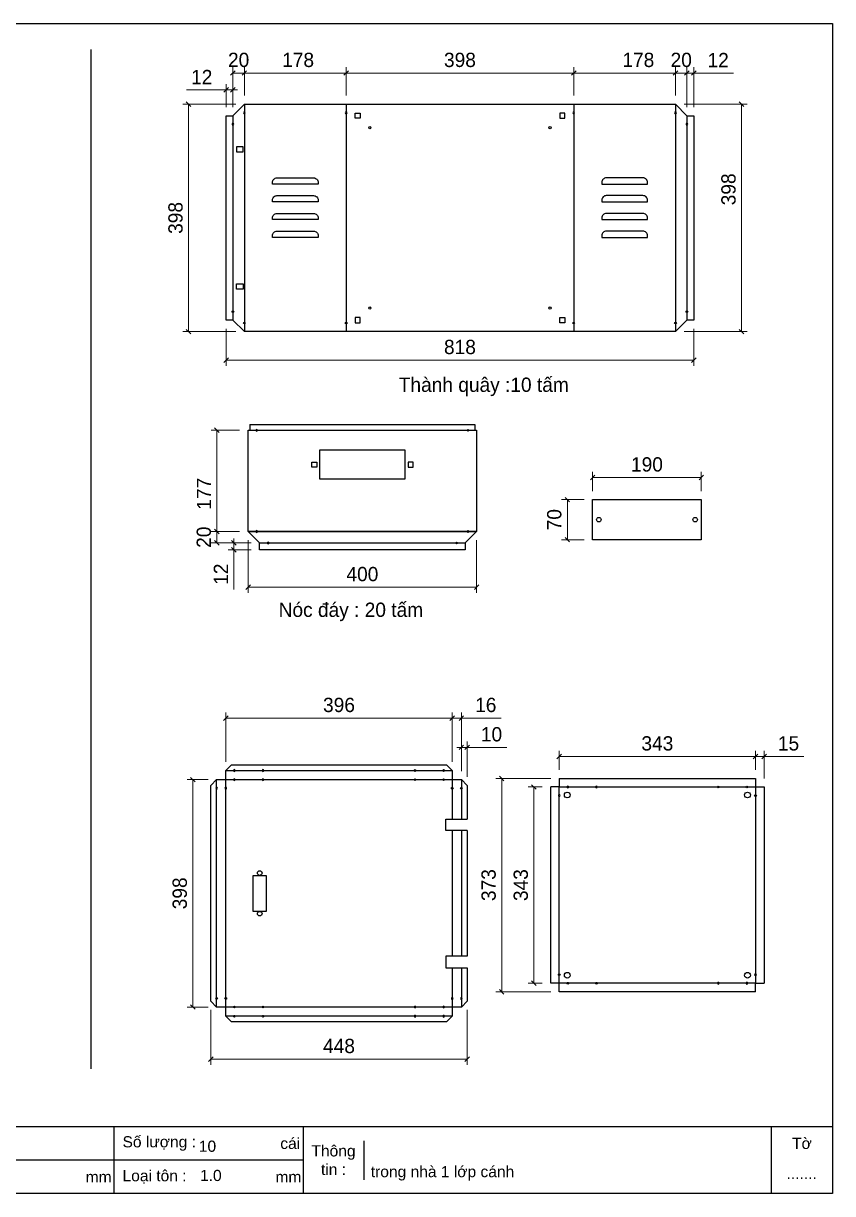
# Model space of a CAD drawing. Header units: millimetres. Extents: x 0 to 2894, y 0 to 2047.
# Drawn here: x 1479 to 2894, y 0 to 2046 of the extents above; entities that cross this region are included whole.
import ezdxf

# ---------------------------------------------------------------- set-up
doc = ezdxf.new("R2010")
doc.units = ezdxf.units.MM
doc.layers.add('CNC', color=7, linetype='Continuous')
doc.layers.add('DIM', color=253, linetype='Continuous')
doc.styles.add('Arial', font='arial.ttf')
doc.dimstyles.new('Dim-25', dxfattribs={"dimtxt": 25, "dimasz": 8, "dimexe": 10, "dimexo": 15, "dimgap": 10, "dimtad": 1, "dimdec": 0, "dimtxsty": 'Standard', "dimblk": 'OBLIQUE', "dimcen": 10, "dimclrd": 5, "dimclre": 5, "dimclrt": 3, "dimazin": 3, "dimtfac": 1, "dimtdec": 0, "dimtmove": 0, "dimatfit": 3, "dimldrblk": 'OBLIQUE', "dimlwd": 9, "dimlwe": 9})

# ---------------------------------------------------------------- blocks, each defined once
blk = doc.blocks.new('*D3')
at = {"color": 0, "linetype": 'ByBlock', "lineweight": -2}
for p, q in [((2738.6, 1900.8), (2730.6, 1908.8)), ((2730.6, 1511.2), (2738.6, 1503.2))]:
    blk.add_line(p, q, dxfattribs=at)
at = {"layer": 'Defpoints', "color": 0, "transparency": 16777216}
for p in [(2619.1, 1904.8), (2619.1, 1507.2), (2734.6, 1507.2)]:
    blk.add_point(p, dxfattribs=at)
at = {"layer": 'DIM', "color": 5, "lineweight": 9, "transparency": 16777216}
for p, q in [((2634.1, 1904.8), (2744.6, 1904.8)), ((2734.6, 1904.8), (2734.6, 1507.2)), ((2634.1, 1507.2), (2744.6, 1507.2))]:
    blk.add_line(p, q, dxfattribs=at)
at = {"layer": 'DIM', "color": 3, "transparency": 16777216, "insert": (2711.9, 1756), "char_height": 25, "attachment_point": 5, "rotation": 90}
blk.add_mtext('398', dxfattribs=at)
blk = doc.blocks.new('_Oblique')
at = {"color": 0, "linetype": 'ByBlock', "lineweight": -2}
blk.add_line((-0.5, -0.5), (0.5, 0.5), dxfattribs=at)
blk = doc.blocks.new('*D4')
at = {"color": 0, "linetype": 'ByBlock', "lineweight": -2}
for p, q in [((2047.1, 1963.4), (2039.1, 1955.4)), ((2437.1, 1955.4), (2445.1, 1963.4))]:
    blk.add_line(p, q, dxfattribs=at)
at = {"layer": 'Defpoints', "color": 0, "transparency": 16777216}
for p in [(2441.1, 1959.4), (2043.1, 1904.8), (2441.1, 1904.8)]:
    blk.add_point(p, dxfattribs=at)
at = {"layer": 'DIM', "color": 5, "lineweight": 9, "transparency": 16777216}
for p, q in [((2043.1, 1919.8), (2043.1, 1969.4)), ((2441.1, 1919.8), (2441.1, 1969.4)), ((2043.1, 1959.4), (2441.1, 1959.4))]:
    blk.add_line(p, q, dxfattribs=at)
at = {"layer": 'DIM', "color": 3, "transparency": 16777216, "insert": (2242.1, 1982.2), "char_height": 25, "attachment_point": 5}
blk.add_mtext('398', dxfattribs=at)
blk = doc.blocks.new('*D5')
at = {"color": 0, "linetype": 'ByBlock', "lineweight": -2}
for p, q in [((2445.1, 1963.4), (2437.1, 1955.4)), ((2615.1, 1955.4), (2623.1, 1963.4))]:
    blk.add_line(p, q, dxfattribs=at)
at = {"layer": 'Defpoints', "color": 0, "transparency": 16777216}
for p in [(2619.1, 1959.4), (2441.1, 1904.8), (2619.1, 1904.8)]:
    blk.add_point(p, dxfattribs=at)
at = {"layer": 'DIM', "color": 5, "lineweight": 9, "transparency": 16777216}
for p, q in [((2441.1, 1919.8), (2441.1, 1969.4)), ((2619.1, 1919.8), (2619.1, 1969.4)), ((2441.1, 1959.4), (2619.1, 1959.4))]:
    blk.add_line(p, q, dxfattribs=at)
at = {"layer": 'DIM', "color": 3, "transparency": 16777216, "insert": (2554.1, 1982.2), "char_height": 25, "attachment_point": 5}
blk.add_mtext('178', dxfattribs=at)
blk = doc.blocks.new('*D6')
at = {"color": 0, "linetype": 'ByBlock', "lineweight": -2}
for p, q in [((2623.1, 1963.4), (2615.1, 1955.4)), ((2635.1, 1955.4), (2643.1, 1963.4))]:
    blk.add_line(p, q, dxfattribs=at)
at = {"layer": 'Defpoints', "color": 0, "transparency": 16777216}
for p in [(2639.1, 1959.4), (2619.1, 1904.8), (2639.1, 1884.8)]:
    blk.add_point(p, dxfattribs=at)
at = {"layer": 'DIM', "color": 5, "lineweight": 9, "transparency": 16777216}
for p, q in [((2619.1, 1919.8), (2619.1, 1969.4)), ((2639.1, 1899.8), (2639.1, 1969.4)), ((2619.1, 1959.4), (2639.1, 1959.4))]:
    blk.add_line(p, q, dxfattribs=at)
at = {"layer": 'DIM', "color": 3, "transparency": 16777216, "insert": (2629.1, 1982.2), "char_height": 25, "attachment_point": 5}
blk.add_mtext('20', dxfattribs=at)
blk = doc.blocks.new('*D7')
at = {"color": 0, "linetype": 'ByBlock', "lineweight": -2}
for p, q in [((2635.1, 1955.4), (2643.1, 1963.4)), ((2655.1, 1963.4), (2647.1, 1955.4))]:
    blk.add_line(p, q, dxfattribs=at)
at = {"layer": 'Defpoints', "color": 0, "transparency": 16777216}
for p in [(2651.1, 1959.4), (2639.1, 1884.8), (2651.1, 1884.8)]:
    blk.add_point(p, dxfattribs=at)
at = {"layer": 'DIM', "color": 5, "lineweight": 9, "transparency": 16777216}
for p, q in [((2639.1, 1899.8), (2639.1, 1969.4)), ((2651.1, 1899.8), (2651.1, 1969.4)), ((2639.1, 1959.4), (2631.1, 1959.4)), ((2639.1, 1959.4), (2651.1, 1959.4)), ((2651.1, 1959.4), (2720.3, 1959.4))]:
    blk.add_line(p, q, dxfattribs=at)
at = {"layer": 'DIM', "color": 3, "transparency": 16777216, "insert": (2693.7, 1982), "char_height": 25, "attachment_point": 5}
blk.add_mtext('12', dxfattribs=at)
blk = doc.blocks.new('*D8')
at = {"color": 0, "linetype": 'ByBlock', "lineweight": -2}
for p, q in [((1869.1, 1963.4), (1861.1, 1955.4)), ((2039.1, 1955.4), (2047.1, 1963.4))]:
    blk.add_line(p, q, dxfattribs=at)
at = {"layer": 'Defpoints', "color": 0, "transparency": 16777216}
for p in [(1865.1, 1959.4), (1865.1, 1904.8), (2043.1, 1904.8)]:
    blk.add_point(p, dxfattribs=at)
at = {"layer": 'DIM', "color": 5, "lineweight": 9, "transparency": 16777216}
for p, q in [((1865.1, 1919.8), (1865.1, 1969.4)), ((2043.1, 1919.8), (2043.1, 1969.4)), ((2043.1, 1959.4), (1865.1, 1959.4))]:
    blk.add_line(p, q, dxfattribs=at)
at = {"layer": 'DIM', "color": 3, "transparency": 16777216, "insert": (1959.1, 1982.2), "char_height": 25, "attachment_point": 5}
blk.add_mtext('178', dxfattribs=at)
blk = doc.blocks.new('*D9')
at = {"color": 0, "linetype": 'ByBlock', "lineweight": -2}
for p, q in [((1849.1, 1963.4), (1841.1, 1955.4)), ((1861.1, 1955.4), (1869.1, 1963.4))]:
    blk.add_line(p, q, dxfattribs=at)
at = {"layer": 'Defpoints', "color": 0, "transparency": 16777216}
for p in [(1845.1, 1959.4), (1865.1, 1904.8), (1845.1, 1884.8)]:
    blk.add_point(p, dxfattribs=at)
at = {"layer": 'DIM', "color": 5, "lineweight": 9, "transparency": 16777216}
for p, q in [((1845.1, 1899.8), (1845.1, 1969.4)), ((1865.1, 1919.8), (1865.1, 1969.4)), ((1865.1, 1959.4), (1845.1, 1959.4))]:
    blk.add_line(p, q, dxfattribs=at)
at = {"layer": 'DIM', "color": 3, "transparency": 16777216, "insert": (1855.1, 1982.2), "char_height": 25, "attachment_point": 5}
blk.add_mtext('20', dxfattribs=at)
blk = doc.blocks.new('*D10')
at = {"color": 0, "linetype": 'ByBlock', "lineweight": -2}
for p, q in [((1837.1, 1461.4), (1829.1, 1453.4)), ((2647.1, 1453.4), (2655.1, 1461.4))]:
    blk.add_line(p, q, dxfattribs=at)
at = {"layer": 'Defpoints', "color": 0, "transparency": 16777216}
for p in [(1833.1, 1527.2), (2651.1, 1527.2), (2651.1, 1457.4)]:
    blk.add_point(p, dxfattribs=at)
at = {"layer": 'DIM', "color": 5, "lineweight": 9, "transparency": 16777216}
for p, q in [((1833.1, 1512.2), (1833.1, 1447.4)), ((2651.1, 1512.2), (2651.1, 1447.4)), ((1833.1, 1457.4), (2651.1, 1457.4))]:
    blk.add_line(p, q, dxfattribs=at)
at = {"layer": 'DIM', "color": 3, "transparency": 16777216, "insert": (2242.1, 1480.2), "char_height": 25, "attachment_point": 5}
blk.add_mtext('818', dxfattribs=at)
blk = doc.blocks.new('f3daunguoc')
at = {"layer": 'CNC', "color": 2, "lineweight": -3}
blk.add_circle((0, 0), 1.5, dxfattribs=at)
blk = doc.blocks.new('*D11')
at = {"color": 0, "linetype": 'ByBlock', "lineweight": -2}
for p, q in [((1829.1, 1925.9), (1837.1, 1933.9)), ((1849.1, 1933.9), (1841.1, 1925.9))]:
    blk.add_line(p, q, dxfattribs=at)
at = {"layer": 'Defpoints', "color": 0, "ltscale": 3, "transparency": 16777216}
for p in [(1833.1, 1929.9), (1833.1, 1884.8), (1845.1, 1884.8)]:
    blk.add_point(p, dxfattribs=at)
at = {"layer": 'DIM', "color": 5, "lineweight": 9, "ltscale": 3, "transparency": 16777216}
for p, q in [((1833.1, 1929.9), (1763.9, 1929.9)), ((1833.1, 1899.8), (1833.1, 1939.9)), ((1845.1, 1929.9), (1833.1, 1929.9)), ((1845.1, 1899.8), (1845.1, 1939.9)), ((1845.1, 1929.9), (1853.1, 1929.9))]:
    blk.add_line(p, q, dxfattribs=at)
at = {"layer": 'DIM', "color": 3, "ltscale": 3, "transparency": 16777216, "insert": (1790.5, 1952.4), "char_height": 25, "attachment_point": 5}
blk.add_mtext('12', dxfattribs=at)
blk = doc.blocks.new('*D12')
at = {"color": 0, "linetype": 'ByBlock', "lineweight": -2}
for p, q in [((1771.6, 1900.8), (1763.6, 1908.8)), ((1763.6, 1511.2), (1771.6, 1503.2))]:
    blk.add_line(p, q, dxfattribs=at)
at = {"layer": 'Defpoints', "color": 0, "ltscale": 3, "transparency": 16777216}
for p in [(1865.1, 1904.8), (1767.6, 1507.2), (1865.1, 1507.2)]:
    blk.add_point(p, dxfattribs=at)
at = {"layer": 'DIM', "color": 5, "lineweight": 9, "ltscale": 3, "transparency": 16777216}
for p, q in [((1850.1, 1904.8), (1757.6, 1904.8)), ((1767.6, 1904.8), (1767.6, 1507.2)), ((1850.1, 1507.2), (1757.6, 1507.2))]:
    blk.add_line(p, q, dxfattribs=at)
at = {"layer": 'DIM', "color": 3, "ltscale": 3, "transparency": 16777216, "insert": (1744.8, 1706), "char_height": 25, "attachment_point": 5, "rotation": 90}
blk.add_mtext('398', dxfattribs=at)
blk = doc.blocks.new('*D13')
at = {"color": 0, "linetype": 'ByBlock', "lineweight": -2}
for p, q in [((1821.1, 1330.7), (1813.1, 1338.7)), ((1813.1, 1161.7), (1821.1, 1153.7))]:
    blk.add_line(p, q, dxfattribs=at)
at = {"layer": 'Defpoints', "color": 0, "transparency": 16777216}
for p in [(1871.7, 1334.7), (1817.1, 1157.7), (1871.7, 1157.7)]:
    blk.add_point(p, dxfattribs=at)
at = {"layer": 'DIM', "color": 5, "lineweight": 9, "transparency": 16777216}
for p, q in [((1856.7, 1334.7), (1807.1, 1334.7)), ((1817.1, 1334.7), (1817.1, 1157.7)), ((1856.7, 1157.7), (1807.1, 1157.7))]:
    blk.add_line(p, q, dxfattribs=at)
at = {"layer": 'DIM', "color": 3, "transparency": 16777216, "insert": (1794.5, 1223.7), "char_height": 25, "attachment_point": 5, "rotation": 90}
blk.add_mtext('177', dxfattribs=at)
blk = doc.blocks.new('*D14')
at = {"color": 0, "linetype": 'ByBlock', "lineweight": -2}
for p, q in [((1821.1, 1153.7), (1813.1, 1161.7)), ((1813.1, 1141.7), (1821.1, 1133.7))]:
    blk.add_line(p, q, dxfattribs=at)
at = {"layer": 'Defpoints', "color": 0, "transparency": 16777216}
for p in [(1871.7, 1157.7), (1817.1, 1137.7), (1891.7, 1137.7)]:
    blk.add_point(p, dxfattribs=at)
at = {"layer": 'DIM', "color": 5, "lineweight": 9, "transparency": 16777216}
for p, q in [((1856.7, 1157.7), (1807.1, 1157.7)), ((1817.1, 1157.7), (1817.1, 1137.7)), ((1876.7, 1137.7), (1807.1, 1137.7))]:
    blk.add_line(p, q, dxfattribs=at)
at = {"layer": 'DIM', "color": 3, "transparency": 16777216, "insert": (1794.3, 1147.7), "char_height": 25, "attachment_point": 5, "rotation": 90}
blk.add_mtext('20', dxfattribs=at)
blk = doc.blocks.new('*D15')
at = {"color": 0, "linetype": 'ByBlock', "lineweight": -2}
for p, q in [((1842.6, 1141.7), (1850.6, 1133.7)), ((1850.6, 1121.7), (1842.6, 1129.7))]:
    blk.add_line(p, q, dxfattribs=at)
at = {"layer": 'Defpoints', "color": 0, "ltscale": 3, "transparency": 16777216}
for p in [(1846.6, 1125.7), (1891.7, 1137.7), (1891.7, 1125.7)]:
    blk.add_point(p, dxfattribs=at)
at = {"layer": 'DIM', "color": 5, "lineweight": 9, "ltscale": 3, "transparency": 16777216}
for p, q in [((1876.7, 1137.7), (1836.6, 1137.7)), ((1876.7, 1125.7), (1836.6, 1125.7)), ((1846.6, 1137.7), (1846.6, 1145.7)), ((1846.6, 1137.7), (1846.6, 1125.7)), ((1846.6, 1125.7), (1846.6, 1056.5))]:
    blk.add_line(p, q, dxfattribs=at)
at = {"layer": 'DIM', "color": 3, "ltscale": 3, "transparency": 16777216, "insert": (1824.1, 1083.1), "char_height": 25, "attachment_point": 5, "rotation": 90}
blk.add_mtext('12', dxfattribs=at)
blk = doc.blocks.new('*D16')
at = {"color": 0, "linetype": 'ByBlock', "lineweight": -2}
for p, q in [((1875.7, 1064.3), (1867.7, 1056.3)), ((2267.3, 1056.3), (2275.3, 1064.3))]:
    blk.add_line(p, q, dxfattribs=at)
at = {"layer": 'Defpoints', "color": 0, "ltscale": 3, "transparency": 16777216}
for p in [(1871.7, 1157.7), (2271.3, 1157.7), (2271.3, 1060.3)]:
    blk.add_point(p, dxfattribs=at)
at = {"layer": 'DIM', "color": 5, "lineweight": 9, "ltscale": 3, "transparency": 16777216}
for p, q in [((1871.7, 1142.7), (1871.7, 1050.3)), ((2271.3, 1142.7), (2271.3, 1050.3)), ((1871.7, 1060.3), (2271.3, 1060.3))]:
    blk.add_line(p, q, dxfattribs=at)
at = {"layer": 'DIM', "color": 3, "ltscale": 3, "transparency": 16777216, "insert": (2071.5, 1083.1), "char_height": 25, "attachment_point": 5}
blk.add_mtext('400', dxfattribs=at)
blk = doc.blocks.new('*D17')
at = {"color": 0, "linetype": 'ByBlock', "lineweight": -2}
for p, q in [((2240.6, 776.3), (2248.6, 784.3)), ((2258.6, 784.3), (2250.6, 776.3))]:
    blk.add_line(p, q, dxfattribs=at)
at = {"layer": 'Defpoints', "color": 0, "ltscale": 3, "transparency": 16777216}
for p in [(2254.6, 780.3), (2244.6, 723.8), (2254.6, 713.8)]:
    blk.add_point(p, dxfattribs=at)
at = {"layer": 'DIM', "color": 5, "lineweight": 9, "ltscale": 3, "transparency": 16777216}
for p, q in [((2244.6, 780.3), (2236.6, 780.3)), ((2244.6, 738.8), (2244.6, 790.3)), ((2244.6, 780.3), (2254.6, 780.3)), ((2254.6, 728.8), (2254.6, 790.3)), ((2254.6, 780.3), (2324, 780.3))]:
    blk.add_line(p, q, dxfattribs=at)
at = {"layer": 'DIM', "color": 3, "ltscale": 3, "transparency": 16777216, "insert": (2297.3, 803), "char_height": 25, "attachment_point": 5}
blk.add_mtext('10', dxfattribs=at)
blk = doc.blocks.new('*D18')
at = {"color": 0, "linetype": 'ByBlock', "lineweight": -2}
for p, q in [((2224.6, 827.5), (2232.6, 835.5)), ((2248.6, 835.5), (2240.6, 827.5))]:
    blk.add_line(p, q, dxfattribs=at)
at = {"layer": 'Defpoints', "color": 0, "ltscale": 3, "transparency": 16777216}
for p in [(2244.6, 831.5), (2228.6, 739.8), (2244.6, 723.8)]:
    blk.add_point(p, dxfattribs=at)
at = {"layer": 'DIM', "color": 5, "lineweight": 9, "ltscale": 3, "transparency": 16777216}
for p, q in [((2228.6, 754.8), (2228.6, 841.5)), ((2244.6, 738.8), (2244.6, 841.5)), ((2228.6, 831.5), (2220.6, 831.5)), ((2228.6, 831.5), (2244.6, 831.5)), ((2244.6, 831.5), (2314, 831.5))]:
    blk.add_line(p, q, dxfattribs=at)
at = {"layer": 'DIM', "color": 3, "ltscale": 3, "transparency": 16777216, "insert": (2287.3, 854.3), "char_height": 25, "attachment_point": 5}
blk.add_mtext('16', dxfattribs=at)
blk = doc.blocks.new('*D19')
at = {"color": 0, "linetype": 'ByBlock', "lineweight": -2}
for p, q in [((1836.6, 835.5), (1828.6, 827.5)), ((2224.6, 827.5), (2232.6, 835.5))]:
    blk.add_line(p, q, dxfattribs=at)
at = {"layer": 'Defpoints', "color": 0, "ltscale": 3, "transparency": 16777216}
for p in [(1832.6, 831.5), (1832.6, 739.8), (2228.6, 739.8)]:
    blk.add_point(p, dxfattribs=at)
at = {"layer": 'DIM', "color": 5, "lineweight": 9, "ltscale": 3, "transparency": 16777216}
for p, q in [((1832.6, 754.8), (1832.6, 841.5)), ((2228.6, 754.8), (2228.6, 841.5)), ((2228.6, 831.5), (1832.6, 831.5))]:
    blk.add_line(p, q, dxfattribs=at)
at = {"layer": 'DIM', "color": 3, "ltscale": 3, "transparency": 16777216, "insert": (2030.6, 854.3), "char_height": 25, "attachment_point": 5}
blk.add_mtext('396', dxfattribs=at)
blk = doc.blocks.new('*D20')
at = {"color": 0, "linetype": 'ByBlock', "lineweight": -2}
for p, q in [((1779, 719.8), (1771, 727.8)), ((1771, 330.2), (1779, 322.2))]:
    blk.add_line(p, q, dxfattribs=at)
at = {"layer": 'Defpoints', "color": 0, "ltscale": 3, "transparency": 16777216}
for p in [(1775, 723.8), (1816.6, 723.8), (1816.6, 326.2)]:
    blk.add_point(p, dxfattribs=at)
at = {"layer": 'DIM', "color": 5, "lineweight": 9, "ltscale": 3, "transparency": 16777216}
for p, q in [((1801.6, 723.8), (1765, 723.8)), ((1775, 326.2), (1775, 723.8)), ((1801.6, 326.2), (1765, 326.2))]:
    blk.add_line(p, q, dxfattribs=at)
at = {"layer": 'DIM', "color": 3, "ltscale": 3, "transparency": 16777216, "insert": (1752.2, 525), "char_height": 25, "attachment_point": 5, "rotation": 90}
blk.add_mtext('398', dxfattribs=at)
blk = doc.blocks.new('*D21')
at = {"color": 0, "linetype": 'ByBlock', "lineweight": -2}
for p, q in [((1810.6, 239.2), (1802.6, 231.2)), ((2250.6, 231.2), (2258.6, 239.2))]:
    blk.add_line(p, q, dxfattribs=at)
at = {"layer": 'Defpoints', "color": 0, "ltscale": 3, "transparency": 16777216}
for p in [(1806.6, 336.2), (2254.6, 336.2), (2254.6, 235.2)]:
    blk.add_point(p, dxfattribs=at)
at = {"layer": 'DIM', "color": 5, "lineweight": 9, "ltscale": 3, "transparency": 16777216}
for p, q in [((1806.6, 321.2), (1806.6, 225.2)), ((2254.6, 321.2), (2254.6, 225.2)), ((1806.6, 235.2), (2254.6, 235.2))]:
    blk.add_line(p, q, dxfattribs=at)
at = {"layer": 'DIM', "color": 3, "ltscale": 3, "transparency": 16777216, "insert": (2030.6, 258), "char_height": 25, "attachment_point": 5}
blk.add_mtext('448', dxfattribs=at)
blk = doc.blocks.new('*D22')
at = {"color": 5, "lineweight": 9, "ltscale": 3, "transparency": 16777216}
for p, q in [((2759, 764.3), (2751, 764.3)), ((2759, 741), (2759, 774.3)), ((2759, 764.3), (2774, 764.3)), ((2774, 726), (2774, 774.3)), ((2774, 764.3), (2843.6, 764.3))]:
    blk.add_line(p, q, dxfattribs=at)
at = {"color": 0, "linetype": 'ByBlock', "lineweight": -2}
for p, q in [((2755, 760.3), (2763, 768.3)), ((2778, 768.3), (2770, 760.3))]:
    blk.add_line(p, q, dxfattribs=at)
at = {"layer": 'Defpoints', "color": 0, "ltscale": 3, "transparency": 16777216}
for p in [(2774, 764.3), (2759, 726), (2774, 711)]:
    blk.add_point(p, dxfattribs=at)
at = {"color": 3, "ltscale": 3, "transparency": 16777216, "insert": (2816.8, 787.1), "char_height": 25, "attachment_point": 5}
blk.add_mtext('15', dxfattribs=at)
blk = doc.blocks.new('*D23')
at = {"color": 0, "linetype": 'ByBlock', "lineweight": -2}
for p, q in [((2419.8, 768.3), (2411.8, 760.3)), ((2755, 760.3), (2763, 768.3))]:
    blk.add_line(p, q, dxfattribs=at)
at = {"color": 5, "lineweight": 9, "ltscale": 3, "transparency": 16777216}
for p, q in [((2415.8, 741), (2415.8, 774.3)), ((2759, 764.3), (2415.8, 764.3)), ((2759, 741), (2759, 774.3))]:
    blk.add_line(p, q, dxfattribs=at)
at = {"layer": 'Defpoints', "color": 0, "ltscale": 3, "transparency": 16777216}
for p in [(2415.8, 764.3), (2415.8, 726), (2759, 726)]:
    blk.add_point(p, dxfattribs=at)
at = {"color": 3, "ltscale": 3, "transparency": 16777216, "insert": (2587.4, 787.1), "char_height": 25, "attachment_point": 5}
blk.add_mtext('343', dxfattribs=at)
blk = doc.blocks.new('*D24')
at = {"color": 5, "lineweight": 9, "ltscale": 3, "transparency": 16777216}
for p, q in [((2400.8, 726), (2305.1, 726)), ((2315.1, 726), (2315.1, 352.8)), ((2400.8, 352.8), (2305.1, 352.8))]:
    blk.add_line(p, q, dxfattribs=at)
at = {"color": 0, "linetype": 'ByBlock', "lineweight": -2}
for p, q in [((2319.1, 722), (2311.1, 730)), ((2311.1, 356.8), (2319.1, 348.8))]:
    blk.add_line(p, q, dxfattribs=at)
at = {"layer": 'Defpoints', "color": 0, "ltscale": 3, "transparency": 16777216}
for p in [(2415.8, 726), (2315.1, 352.8), (2415.8, 352.8)]:
    blk.add_point(p, dxfattribs=at)
at = {"color": 3, "ltscale": 3, "transparency": 16777216, "insert": (2292.4, 539.4), "char_height": 25, "attachment_point": 5, "rotation": 90}
blk.add_mtext('373', dxfattribs=at)
blk = doc.blocks.new('*D25')
at = {"color": 5, "lineweight": 9, "ltscale": 3, "transparency": 16777216}
for p, q in [((2385.8, 711), (2361.3, 711)), ((2371.3, 367.8), (2371.3, 711)), ((2385.8, 367.8), (2361.3, 367.8))]:
    blk.add_line(p, q, dxfattribs=at)
at = {"color": 0, "linetype": 'ByBlock', "lineweight": -2}
for p, q in [((2375.3, 707), (2367.3, 715)), ((2367.3, 371.8), (2375.3, 363.8))]:
    blk.add_line(p, q, dxfattribs=at)
at = {"layer": 'Defpoints', "color": 0, "ltscale": 3, "transparency": 16777216}
for p in [(2371.3, 711), (2400.8, 711), (2400.8, 367.8)]:
    blk.add_point(p, dxfattribs=at)
at = {"color": 3, "ltscale": 3, "transparency": 16777216, "insert": (2348.6, 539.4), "char_height": 25, "attachment_point": 5, "rotation": 90}
blk.add_mtext('343', dxfattribs=at)
blk = doc.blocks.new('*D28')
at = {"color": 0, "linetype": 'ByBlock', "lineweight": -2}
for p, q in [((2478.2, 1256.1), (2470.2, 1248.1)), ((2660.2, 1248.1), (2668.2, 1256.1))]:
    blk.add_line(p, q, dxfattribs=at)
at = {"color": 5, "lineweight": 9, "ltscale": 3, "transparency": 16777216}
for p, q in [((2474.2, 1228.4), (2474.2, 1262.1)), ((2474.2, 1252.1), (2664.2, 1252.1)), ((2664.2, 1228.4), (2664.2, 1262.1))]:
    blk.add_line(p, q, dxfattribs=at)
at = {"layer": 'Defpoints', "color": 0, "ltscale": 3, "transparency": 16777216}
for p in [(2664.2, 1252.1), (2474.2, 1213.4), (2664.2, 1213.4)]:
    blk.add_point(p, dxfattribs=at)
at = {"color": 3, "ltscale": 3, "transparency": 16777216, "insert": (2569.2, 1274.9), "char_height": 25, "attachment_point": 5}
blk.add_mtext('190', dxfattribs=at)
blk = doc.blocks.new('*D29')
at = {"color": 5, "lineweight": 9, "ltscale": 3, "transparency": 16777216}
for p, q in [((2459.2, 1213.4), (2420, 1213.4)), ((2430, 1213.4), (2430, 1143.4)), ((2459.2, 1143.4), (2420, 1143.4))]:
    blk.add_line(p, q, dxfattribs=at)
at = {"color": 0, "linetype": 'ByBlock', "lineweight": -2}
for p, q in [((2434, 1209.4), (2426, 1217.4)), ((2426, 1147.4), (2434, 1139.4))]:
    blk.add_line(p, q, dxfattribs=at)
at = {"layer": 'Defpoints', "color": 0, "ltscale": 3, "transparency": 16777216}
for p in [(2474.2, 1213.4), (2430, 1143.4), (2474.2, 1143.4)]:
    blk.add_point(p, dxfattribs=at)
at = {"color": 3, "ltscale": 3, "transparency": 16777216, "insert": (2407.2, 1178.4), "char_height": 25, "attachment_point": 5, "rotation": 90}
blk.add_mtext('70', dxfattribs=at)
blk = doc.blocks.new('KHUNG CHUẨN')
at = {"color": 7}
for p, q in [((19889.2, -28535.2), (16919.2, -28535.2)), ((17239.2, -28535.2), (17239.2, -28595.2)), ((17809.2, -28535.2), (17809.2, -28655.2)), ((18599.2, -28535.2), (18599.2, -28655.2)), ((18939.2, -28535.2), (18939.2, -28655.2)), ((19779.2, -28535.2), (19779.2, -28655.2)), ((19047.6, -28560.2), (19047.6, -28630.2)), ((18939.2, -28595.2), (16919.2, -28595.2)), ((17139.2, -28595.2), (17139.2, -28655.2)), ((17474.2, -28595.2), (17474.2, -28655.2))]:
    blk.add_line(p, q, dxfattribs=at)
blk.add_lwpolyline([(16919.2, -26555.2), (19889.2, -26555.2), (19889.2, -28655.2), (16919.2, -28655.2)], close=True, dxfattribs=at)
at = {"color": 2, "char_height": 20, "style": 'Arial'}
for s, insert, width, attachment_point in [('  Thiết kế :', (16919.2, -28565.2), 917.634, 4), ('  Khách hàng :', (17239.2, -28565.2), 917.634, 4), ('  Tên sản phẩm :', (17809.2, -28565.2), 917.634, 4), ('  Số lượng :', (18599.2, -28565.2), 917.634, 4), ('cái', (18897.9, -28565.2), 63.517, 4), ('Tờ', (19834.2, -28565.2), 110, 5), ('Thông\\Ptin :', (18993.4, -28595.2), 108.311, 5), ('  CNC :', (16919.2, -28625.2), 917.634, 4), ('  Ngày nhận :', (17134, -28625.2), 556.651, 4), ('  Ngày giao:', (17466.3, -28625.2), 556.651, 4), ('  Kích thước :', (17809.2, -28625.2), 917.634, 4), ('mm', (18548.6, -28625.2), 73.831, 4), ('  Loại tôn :', (18599.2, -28625.2), 917.634, 4), ('mm', (18889.2, -28625.2), 917.634, 4)]:
    blk.add_mtext(s, dxfattribs=dict(at, insert=insert, width=width, attachment_point=attachment_point))
at = {"color": 3, "style": 'Arial'}
for tag, p in [('#01', (17055.6, -28580.1)), ('#02', (17431.4, -28580.1)), ('#03', (18030.6, -28580.1)), ('#08', (18751.7, -28580.1)), ('#10', (19064.8, -28580.1)), ('#04', (17024.8, -28634.6)), ('#05', (17308.5, -28633)), ('#06', (17632.7, -28633.7)), ('#07', (18002, -28634.7)), ('#09', (18753.8, -28632.6)), ('#11', (19060.3, -28625.7)), ('#12', (19806.5, -28628.9))]:
    blk.add_attdef(tag, p, '', height=20, dxfattribs=at)

msp = doc.modelspace()

# ---------------------------------------------------------------- linework, layer by layer
at = {"ltscale": 3}
for p, q in [((1596.4, 2000.8), (1596.4, 218.1)), ((1874.7, 1344.7), (2268.3, 1344.7)), ((1874.7, 1344.7), (1874.7, 1334.7)), ((2268.3, 1344.7), (2268.3, 1334.7))]:
    msp.add_line(p, q, dxfattribs=at)
at = {"color": 7}
for p, q in [((1845.1, 1884.8), (1865.1, 1904.8)), ((1865.1, 1904.8), (1865.1, 1507.2)), ((2043.1, 1904.8), (2043.1, 1507.2)), ((2441.1, 1904.8), (2441.1, 1507.2)), ((2619.1, 1904.8), (2619.1, 1507.2)), ((2619.1, 1904.8), (2639.1, 1884.8)), ((1845.1, 1884.8), (1845.1, 1527.2)), ((2639.1, 1884.8), (2639.1, 1527.2)), ((1845.1, 1527.2), (1865.1, 1507.2)), ((2619.1, 1507.2), (2639.1, 1527.2)), ((1874.7, 1344.7), (2268.3, 1344.7)), ((1871.7, 1157.7), (2271.3, 1157.7)), ((1891.7, 1137.7), (1871.7, 1157.7)), ((2251.3, 1137.7), (2271.3, 1157.7)), ((1891.7, 1137.7), (2251.3, 1137.7))]:
    msp.add_line(p, q, dxfattribs=at)
at = {"color": 7, "ltscale": 3}
for p, q in [((1871.7, 1157.7), (1871.7, 1334.7)), ((1871.7, 1334.7), (2271.3, 1334.7)), ((2271.3, 1334.7), (2271.3, 1157.7)), ((2271.3, 1157.7), (1871.7, 1157.7))]:
    msp.add_line(p, q, dxfattribs=at)
at = {"color": 7}
for points in [[(1865.1, 1904.8), (2619.1, 1904.8)], [(1845.1, 1527.2), (1833.1, 1527.2), (1833.1, 1884.8), (1845.1, 1884.8)], [(2639.1, 1884.8), (2651.1, 1884.8), (2651.1, 1527.2), (2639.1, 1527.2)], [(2619.1, 1507.2), (1865.1, 1507.2)], [(2251.3, 1137.7), (2251.3, 1125.7), (1891.7, 1125.7), (1891.7, 1137.7)], [(2254.6, 395), (2254.6, 336.2), (2244.6, 326.2), (2228.6, 326.2), (2228.6, 310.2), (2218.6, 300.2), (1842.6, 300.2), (1832.6, 310.2), (1832.6, 326.2), (1816.6, 326.2), (1806.6, 336.2), (1806.6, 713.8), (1816.6, 723.8), (1832.6, 723.8), (1832.6, 739.8), (1842.6, 749.8), (2218.6, 749.8), (2228.6, 739.8), (2228.6, 723.8), (2244.6, 723.8), (2254.6, 713.8), (2254.6, 655)], [(1832.6, 739.8), (2228.6, 739.8)], [(1816.6, 326.2), (1816.6, 723.8)], [(2228.6, 395), (2228.6, 326.2), (1832.6, 326.2), (1832.6, 723.8), (2228.6, 723.8), (2228.6, 655)], [(2244.6, 723.8), (2244.6, 655)], [(2228.6, 635), (2228.6, 415)], [(2244.6, 635), (2244.6, 415)], [(2254.6, 635), (2254.6, 415)], [(2244.6, 395), (2244.6, 326.2)], [(2228.6, 310.2), (1832.6, 310.2)]]:
    msp.add_lwpolyline(points, dxfattribs=at)
at = {"color": 2, "ltscale": 3}
for points in [[(2058.6, 1889.3), (2067.6, 1889.3), (2067.6, 1880.3), (2058.6, 1880.3)], [(2425.6, 1889.3), (2416.6, 1889.3), (2416.6, 1880.3), (2425.6, 1880.3)], [(2058.6, 1522.7), (2067.6, 1522.7), (2067.6, 1531.7), (2058.6, 1531.7)], [(2425.6, 1522.7), (2416.6, 1522.7), (2416.6, 1531.7), (2425.6, 1531.7)], [(1996.5, 1249.7), (2146.5, 1249.7), (2146.5, 1299.7), (1996.5, 1299.7)]]:
    msp.add_lwpolyline(points, close=True, dxfattribs=at)
at = {"color": 2}
for points in [[(1863.1, 1830.5), (1851.1, 1830.5), (1851.1, 1821.5), (1863.1, 1821.5)], [(1863.1, 1581.5), (1851.1, 1581.5), (1851.1, 1590.5), (1863.1, 1590.5)], [(1991.8, 1270.2), (1982.8, 1270.2), (1982.8, 1279.2), (1991.8, 1279.2)], [(2151.3, 1270.2), (2160.3, 1270.2), (2160.3, 1279.2), (2151.3, 1279.2)], [(1880.5, 556.5), (1903.5, 556.5), (1903.5, 493.5), (1880.5, 493.5)]]:
    msp.add_lwpolyline(points, close=True, dxfattribs=at)
for points in [[(1922.1, 1776), (1986.1, 1776, -0.414214), (1994.1, 1768), (1994.1, 1765), (1914.1, 1765), (1914.1, 1768, -0.414214)], [(2562.1, 1776), (2498.1, 1776, 0.414214), (2490.1, 1768), (2490.1, 1765), (2570.1, 1765), (2570.1, 1768, 0.414214)], [(1922.1, 1745), (1986.1, 1745, -0.414214), (1994.1, 1737), (1994.1, 1734), (1914.1, 1734), (1914.1, 1737, -0.414214)], [(2562.1, 1745), (2498.1, 1745, 0.414214), (2490.1, 1737), (2490.1, 1734), (2570.1, 1734), (2570.1, 1737, 0.414214)], [(1922.1, 1714), (1986.1, 1714, -0.414214), (1994.1, 1706), (1994.1, 1703), (1914.1, 1703), (1914.1, 1706, -0.414214)], [(2562.1, 1714), (2498.1, 1714, 0.414214), (2490.1, 1706), (2490.1, 1703), (2570.1, 1703), (2570.1, 1706, 0.414214)], [(1922.1, 1683), (1986.1, 1683, -0.414214), (1994.1, 1675), (1994.1, 1672), (1914.1, 1672), (1914.1, 1675, -0.414214)], [(2562.1, 1683), (2498.1, 1683, 0.414214), (2490.1, 1675), (2490.1, 1672), (2570.1, 1672), (2570.1, 1675, 0.414214)]]:
    msp.add_lwpolyline(points, format="xyb", close=True, dxfattribs=at)
at = {"color": 7}
msp.add_lwpolyline([(2474.2, 1213.4), (2664.2, 1213.4), (2664.2, 1143.4), (2474.2, 1143.4)], close=True, dxfattribs=at)
at = {"color": 2, "ltscale": 3}
for points in [[(2415.8, 726), (2415.8, 711), (2400.8, 711)], [(2759, 726), (2759, 711), (2774, 711)], [(2415.8, 352.8), (2415.8, 367.8), (2400.8, 367.8)], [(2759, 352.8), (2759, 367.8), (2774, 367.8)]]:
    msp.add_lwpolyline(points, dxfattribs=at)
for points in [[(2415.8, 726), (2759, 726)], [(2400.8, 367.8), (2400.8, 711)], [(2774, 711), (2774, 367.8)], [(2759, 352.8), (2415.8, 352.8)]]:
    msp.add_lwpolyline(points)
msp.add_lwpolyline([(2415.8, 711), (2759, 711), (2759, 367.8), (2415.8, 367.8)], close=True)
at = {"color": 2}
for points in [[(2254.6, 635), (2217.6, 635), (2217.6, 655), (2254.6, 655)], [(2254.6, 415), (2217.6, 415), (2217.6, 395), (2254.6, 395)]]:
    msp.add_lwpolyline(points, dxfattribs=at)
at = {"color": 2, "ltscale": 3}
for centre, radius in [((2084.5, 1863.6), 2), ((2399.7, 1863.6), 2), ((2084.5, 1548.4), 2), ((2399.7, 1548.4), 2), ((2429.8, 697), 5), ((2745, 697), 5), ((2429.8, 381.8), 5), ((2745, 381.8), 5)]:
    msp.add_circle(centre, radius, dxfattribs=at)
at = {"color": 7}
for centre in [(2485, 1178.4), (2653.5, 1178.4)]:
    msp.add_circle(centre, 4, dxfattribs=at)
at = {"color": 2}
for centre in [(1892, 560.5), (1892, 489.5)]:
    msp.add_circle(centre, 4, dxfattribs=at)

# ---------------------------------------------------------------- block references
at = {"color": 3, "xscale": 0.9743585500036716, "yscale": 0.9743585500036716, "zscale": 0.9743585500036716}
msp.add_blockref('KHUNG CHUẨN', (-16485.4, 27920.4), dxfattribs=at).add_auto_attribs({'#03': 'VÕ TỦ', '#07': '400x400x200', '#08': '10', '#09': '1.0', '#11': 'trong nhà 1 lớp cánh', '#02': 'TRUNG ATC', '#05': '06.07.2022', '#06': '11.07.2022', '#01': 'PHÚC', '#04': '............', '#12': '.......'})
at = {"lineweight": -3, "xscale": -1}
for p, rotation in [((1865.1, 1889.8), 180), ((2043.1, 1889.8), 180), ((2441.1, 1889.8), 180), ((2619.1, 1889.8), 180), ((1845.1, 1869.8), 180), ((2639.1, 1869.8), 180), ((1886.7, 1334.7), 270), ((1886.7, 1157.7), 270), ((1906.7, 1137.7), 270), ((1847.6, 739.8), 180), ((1897.6, 739.8), 180), ((1847.6, 723.8), 180), ((1897.6, 723.8), 180), ((1816.6, 708.8), 180), ((1832.6, 708.8), 180), ((2415.8, 696), 180), ((2430.8, 711), 180), ((2480.8, 711), 180)]:
    msp.add_blockref('f3daunguoc', p, dxfattribs=dict(at, rotation=rotation))
at = {"lineweight": -3}
for p in [(1845.1, 1542.2), (2639.1, 1542.2), (1865.1, 1522.2), (2043.1, 1522.2), (2441.1, 1522.2), (2619.1, 1522.2), (2415.8, 382.8), (2430.8, 367.8), (2480.8, 367.8), (1816.6, 341.2), (1832.6, 341.2), (1847.6, 326.2), (1897.6, 326.2), (1847.6, 310.2), (1897.6, 310.2)]:
    msp.add_blockref('f3daunguoc', p, dxfattribs=at)
for p, rotation in [((2256.3, 1334.7), 90), ((2256.3, 1157.7), 90), ((2236.3, 1137.7), 90), ((2163.6, 739.8), 180), ((2213.6, 739.8), 180), ((2163.6, 723.8), 180), ((2213.6, 723.8), 180), ((2228.6, 708.8), 180), ((2244.6, 708.8), 180), ((2694, 711), 180), ((2744, 711), 180), ((2759, 696), 180)]:
    msp.add_blockref('f3daunguoc', p, dxfattribs=dict(at, rotation=rotation))
at = {"lineweight": -3, "xscale": -1}
for p in [(2694, 367.8), (2744, 367.8), (2759, 382.8), (2163.6, 326.2), (2213.6, 326.2), (2228.6, 341.2), (2244.6, 341.2), (2163.6, 310.2), (2213.6, 310.2)]:
    msp.add_blockref('f3daunguoc', p, dxfattribs=at)

# ---------------------------------------------------------------- texts
at = {"color": 2, "char_height": 25, "attachment_point": 5}
for s, insert, width in [('Thành quây :10 tấm', (2283.8, 1410.6), 873), ('Nóc đáy : 20 tấm', (2051.4, 1017.1), 973)]:
    msp.add_mtext(s, dxfattribs=dict(at, insert=insert, width=width))

# ---------------------------------------------------------------- dimensions: what is measured, and where the dimension line sits
at = {"ltscale": 3}
dim = msp.add_linear_dim(base=(2664.2, 1252.1), p1=(2474.2, 1213.4), p2=(2664.2, 1213.4), dimstyle='Dim-25', dxfattribs=at)
dim.commit()
dim.dimension.update_dxf_attribs({"geometry": '*D28', "text_midpoint": (2569.2, 1274.9)})
dim = msp.add_linear_dim(base=(2430, 1143.4), p1=(2474.2, 1213.4), p2=(2474.2, 1143.4), angle=90, dimstyle='Dim-25', dxfattribs=at)
dim.commit()
dim.dimension.update_dxf_attribs({"geometry": '*D29', "text_midpoint": (2407.2, 1178.4)})
at = {"color": 2, "ltscale": 3}
for base, p2, picture, middle in [((2415.8, 764.3), (2415.8, 726), '*D23', (2587.4, 787.1)), ((2774, 764.3), (2774, 711), '*D22', (2816.8, 787.1))]:
    dim = msp.add_linear_dim(base=base, p1=(2759, 726), p2=p2, dimstyle='Dim-25', dxfattribs=at)
    dim.commit()
    dim.dimension.update_dxf_attribs({"geometry": picture, "text_midpoint": middle})
for base, p1, p2, picture, middle in [((2315.1, 352.8), (2415.8, 726), (2415.8, 352.8), '*D24', (2292.4, 539.4)), ((2371.3, 711), (2400.8, 367.8), (2400.8, 711), '*D25', (2348.6, 539.4))]:
    dim = msp.add_linear_dim(base=base, p1=p1, p2=p2, angle=90, dimstyle='Dim-25', dxfattribs=at)
    dim.commit()
    dim.dimension.update_dxf_attribs({"geometry": picture, "text_midpoint": middle})
at = {"layer": 'DIM', "color": 7}
for base, p1, p2, angle, picture, middle in [((1845.1, 1959.4), (1865.1, 1904.8), (1845.1, 1884.8), 180, '*D9', (1855.1, 1959.4)), ((1865.1, 1959.4), (2043.1, 1904.8), (1865.1, 1904.8), 180, '*D8', (1959.1, 1959.4)), ((2734.6, 1507.2), (2619.1, 1904.8), (2619.1, 1507.2), 90, '*D3', (2734.6, 1756)), ((1817.1, 1157.7), (1871.7, 1334.7), (1871.7, 1157.7), 270, '*D13', (1817.1, 1223.7)), ((1817.1, 1137.7), (1871.7, 1157.7), (1891.7, 1137.7), 270, '*D14', (1817.1, 1147.7))]:
    dim = msp.add_linear_dim(base=base, p1=p1, p2=p2, angle=angle, dimstyle='Dim-25', dxfattribs=at)
    dim.commit()
    dim.dimension.update_dxf_attribs({"geometry": picture, "text_midpoint": middle, "dimtype": 160})
for base, p1, p2, picture, middle in [((2441.1, 1959.4), (2043.1, 1904.8), (2441.1, 1904.8), '*D4', (2242.1, 1982.2)), ((2651.1, 1959.4), (2639.1, 1884.8), (2651.1, 1884.8), '*D7', (2693.7, 1982)), ((2651.1, 1457.4), (1833.1, 1527.2), (2651.1, 1527.2), '*D10', (2242.1, 1480.2))]:
    dim = msp.add_linear_dim(base=base, p1=p1, p2=p2, dimstyle='Dim-25', dxfattribs=at)
    dim.commit()
    dim.dimension.update_dxf_attribs({"geometry": picture, "text_midpoint": middle})
for base, p1, p2, picture, middle in [((2619.1, 1959.4), (2441.1, 1904.8), (2619.1, 1904.8), '*D5', (2554.1, 1959.4)), ((2639.1, 1959.4), (2619.1, 1904.8), (2639.1, 1884.8), '*D6', (2629.1, 1959.4))]:
    dim = msp.add_linear_dim(base=base, p1=p1, p2=p2, dimstyle='Dim-25', dxfattribs=at)
    dim.commit()
    dim.dimension.update_dxf_attribs({"geometry": picture, "text_midpoint": middle, "dimtype": 160})
at = {"layer": 'DIM', "color": 7, "ltscale": 3}
for base, p1, p2, picture, middle in [((1833.1, 1929.9), (1845.1, 1884.8), (1833.1, 1884.8), '*D11', (1790.5, 1952.4)), ((1832.6, 831.5), (2228.6, 739.8), (1832.6, 739.8), '*D19', (2030.6, 854.3)), ((2244.6, 831.5), (2228.6, 739.8), (2244.6, 723.8), '*D18', (2287.3, 854.3)), ((2254.6, 780.3), (2244.6, 723.8), (2254.6, 713.8), '*D17', (2297.3, 803)), ((2254.6, 235.2), (1806.6, 336.2), (2254.6, 336.2), '*D21', (2030.6, 258))]:
    dim = msp.add_linear_dim(base=base, p1=p1, p2=p2, dimstyle='Dim-25', dxfattribs=at)
    dim.commit()
    dim.dimension.update_dxf_attribs({"geometry": picture, "text_midpoint": middle})
for base, p1, p2, angle, picture, middle in [((1767.6, 1507.2), (1865.1, 1904.8), (1865.1, 1507.2), 90, '*D12', (1744.8, 1706)), ((2271.3, 1060.3), (1871.7, 1157.7), (2271.3, 1157.7), 180, '*D16', (2071.5, 1083.1)), ((1846.6, 1125.7), (1891.7, 1137.7), (1891.7, 1125.7), 90, '*D15', (1824.1, 1083.1)), ((1775, 723.8), (1816.6, 326.2), (1816.6, 723.8), 90, '*D20', (1752.2, 525))]:
    dim = msp.add_linear_dim(base=base, p1=p1, p2=p2, angle=angle, dimstyle='Dim-25', dxfattribs=at)
    dim.commit()
    dim.dimension.update_dxf_attribs({"geometry": picture, "text_midpoint": middle})

doc.saveas('drawing.dxf')
